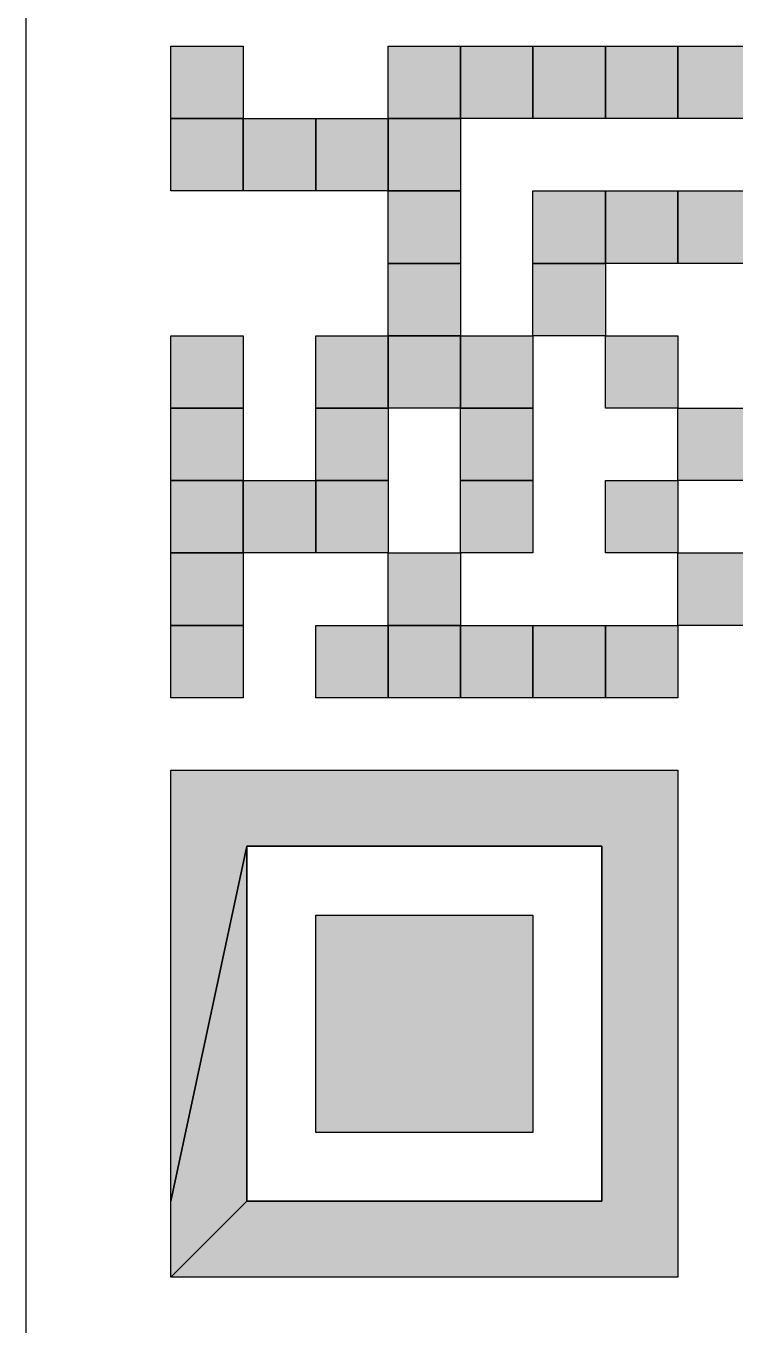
# Model space of a CAD drawing. Header units: millimetres. Extents: x 0 to 420, y 0 to 297.
# Drawn here: x 398.83 to 404.34, y 12.96 to 23.06 of the extents above; entities that cross this region are included whole.
import ezdxf

# ---------------------------------------------------------------- set-up
doc = ezdxf.new("R2010")
doc.units = ezdxf.units.MM
doc.header["$LTSCALE"] = 23.1
doc.layers.add('M0166-05-0001-00_DXF_FORMAT', color=7, linetype='CONTINUOUS')

# ---------------------------------------------------------------- blocks, each defined once
blk = doc.blocks.new('BLOCK_0_5_BL4', base_point=(406.988, 20.369))
at = {"layer": 'M0166-05-0001-00_DXF_FORMAT', "linetype": 'CONTINUOUS'}
for points in [[(403.892, 17.273), (403.892, 16.682), (403.892, 13.923), (403.892, 13.332), (403.301, 13.332), (400.543, 13.332), (399.952, 13.332), (400.543, 13.923), (401.514, 13.923), (403.014, 13.923), (403.301, 13.923), (403.301, 14.894), (403.301, 16.395), (403.301, 16.682), (402.33, 16.682), (400.83, 16.682), (400.543, 16.682), (399.952, 13.923), (399.952, 16.682), (399.952, 17.273), (400.543, 17.273), (403.301, 17.273)], [(400.543, 14.21), (400.543, 13.923), (399.952, 13.332), (399.952, 13.923), (400.543, 16.682), (400.543, 15.711)]]:
    blk.add_hatch(color=7, dxfattribs=at).paths.add_polyline_path(points)
at = {"layer": 'M0166-05-0001-00_DXF_FORMAT', "color": 7, "linetype": 'CONTINUOUS'}
for p, q in [((399.952, 22.902), (400.515, 22.902)), ((399.952, 22.339), (399.952, 22.902)), ((399.952, 22.339), (399.952, 22.902)), ((399.952, 22.902), (400.515, 22.902)), ((400.515, 22.902), (400.515, 22.339)), ((400.515, 22.902), (400.515, 22.339)), ((401.641, 22.902), (402.203, 22.902)), ((401.641, 22.339), (401.641, 22.902)), ((401.641, 22.339), (401.641, 22.902)), ((401.641, 22.902), (402.203, 22.902)), ((402.203, 22.902), (402.203, 22.339)), ((402.203, 22.902), (402.203, 22.339)), ((402.203, 22.902), (402.766, 22.902)), ((402.203, 22.339), (402.203, 22.902)), ((402.203, 22.339), (402.203, 22.902)), ((402.203, 22.902), (402.766, 22.902)), ((402.766, 22.902), (402.766, 22.339)), ((402.766, 22.902), (402.766, 22.339)), ((402.766, 22.902), (403.329, 22.902)), ((402.766, 22.339), (402.766, 22.902)), ((402.766, 22.339), (402.766, 22.902)), ((402.766, 22.902), (403.329, 22.902)), ((403.329, 22.902), (403.329, 22.339)), ((403.329, 22.902), (403.329, 22.339)), ((403.329, 22.902), (403.892, 22.902)), ((403.329, 22.339), (403.329, 22.902)), ((403.329, 22.339), (403.329, 22.902)), ((403.329, 22.902), (403.892, 22.902)), ((403.892, 22.902), (403.892, 22.339)), ((403.892, 22.902), (403.892, 22.339)), ((403.892, 22.902), (404.455, 22.902)), ((403.892, 22.339), (403.892, 22.902)), ((403.892, 22.339), (403.892, 22.902)), ((403.892, 22.902), (404.455, 22.902)), ((400.515, 22.339), (399.952, 22.339)), ((400.515, 22.339), (399.952, 22.339)), ((399.952, 22.339), (400.515, 22.339)), ((399.952, 21.776), (399.952, 22.339)), ((399.952, 21.776), (399.952, 22.339)), ((399.952, 22.339), (400.515, 22.339)), ((400.515, 22.339), (400.515, 21.776)), ((400.515, 22.339), (400.515, 21.776)), ((400.515, 22.339), (401.078, 22.339)), ((400.515, 21.776), (400.515, 22.339)), ((400.515, 21.776), (400.515, 22.339)), ((400.515, 22.339), (401.078, 22.339)), ((401.078, 22.339), (401.078, 21.776)), ((401.078, 22.339), (401.078, 21.776)), ((401.078, 22.339), (401.641, 22.339)), ((401.078, 21.776), (401.078, 22.339)), ((401.078, 21.776), (401.078, 22.339)), ((401.078, 22.339), (401.641, 22.339)), ((402.203, 22.339), (401.641, 22.339)), ((402.203, 22.339), (401.641, 22.339)), ((401.641, 22.339), (401.641, 21.776)), ((401.641, 22.339), (401.641, 21.776)), ((401.641, 22.339), (402.203, 22.339)), ((401.641, 21.776), (401.641, 22.339)), ((401.641, 21.776), (401.641, 22.339)), ((401.641, 22.339), (402.203, 22.339)), ((402.766, 22.339), (402.203, 22.339)), ((402.766, 22.339), (402.203, 22.339)), ((402.203, 22.339), (402.203, 21.776)), ((402.203, 22.339), (402.203, 21.776)), ((403.329, 22.339), (402.766, 22.339)), ((403.329, 22.339), (402.766, 22.339)), ((403.892, 22.339), (403.329, 22.339)), ((403.892, 22.339), (403.329, 22.339)), ((404.455, 22.339), (403.892, 22.339)), ((404.455, 22.339), (403.892, 22.339)), ((400.515, 21.776), (399.952, 21.776)), ((400.515, 21.776), (399.952, 21.776)), ((401.078, 21.776), (400.515, 21.776)), ((401.078, 21.776), (400.515, 21.776)), ((401.641, 21.776), (401.078, 21.776)), ((401.641, 21.776), (401.078, 21.776)), ((402.203, 21.776), (401.641, 21.776)), ((402.203, 21.776), (401.641, 21.776)), ((401.641, 21.776), (402.203, 21.776)), ((401.641, 21.213), (401.641, 21.776)), ((401.641, 21.213), (401.641, 21.776)), ((401.641, 21.776), (402.203, 21.776)), ((402.203, 21.776), (402.203, 21.213)), ((402.203, 21.776), (402.203, 21.213)), ((402.766, 21.776), (403.329, 21.776)), ((402.766, 21.213), (402.766, 21.776)), ((402.766, 21.213), (402.766, 21.776)), ((402.766, 21.776), (403.329, 21.776)), ((403.329, 21.776), (403.329, 21.213)), ((403.329, 21.776), (403.329, 21.213)), ((403.329, 21.776), (403.892, 21.776)), ((403.329, 21.213), (403.329, 21.776)), ((403.329, 21.213), (403.329, 21.776)), ((403.329, 21.776), (403.892, 21.776)), ((403.892, 21.776), (403.892, 21.213)), ((403.892, 21.776), (403.892, 21.213)), ((403.892, 21.776), (404.455, 21.776)), ((403.892, 21.213), (403.892, 21.776)), ((403.892, 21.213), (403.892, 21.776)), ((403.892, 21.776), (404.455, 21.776)), ((402.203, 21.213), (401.641, 21.213)), ((402.203, 21.213), (401.641, 21.213)), ((401.641, 21.213), (402.203, 21.213)), ((401.641, 20.65), (401.641, 21.213)), ((401.641, 20.65), (401.641, 21.213)), ((401.641, 21.213), (402.203, 21.213)), ((402.203, 21.213), (402.203, 20.65)), ((402.203, 21.213), (402.203, 20.65)), ((403.329, 21.213), (402.766, 21.213)), ((403.329, 21.213), (402.766, 21.213)), ((402.766, 21.213), (403.329, 21.213)), ((402.766, 20.65), (402.766, 21.213)), ((402.766, 20.65), (402.766, 21.213)), ((402.766, 21.213), (403.329, 21.213)), ((403.892, 21.213), (403.329, 21.213)), ((403.892, 21.213), (403.329, 21.213)), ((403.329, 21.213), (403.329, 20.65)), ((403.329, 21.213), (403.329, 20.65)), ((404.455, 21.213), (403.892, 21.213)), ((404.455, 21.213), (403.892, 21.213)), ((399.952, 20.65), (400.515, 20.65)), ((399.952, 20.088), (399.952, 20.65)), ((399.952, 20.088), (399.952, 20.65)), ((399.952, 20.65), (400.515, 20.65)), ((400.515, 20.65), (400.515, 20.088)), ((400.515, 20.65), (400.515, 20.088)), ((401.078, 20.65), (401.641, 20.65)), ((401.078, 20.088), (401.078, 20.65)), ((401.078, 20.088), (401.078, 20.65)), ((401.078, 20.65), (401.641, 20.65)), ((402.203, 20.65), (401.641, 20.65)), ((402.203, 20.65), (401.641, 20.65)), ((401.641, 20.65), (401.641, 20.088)), ((401.641, 20.65), (401.641, 20.088)), ((401.641, 20.65), (402.203, 20.65)), ((401.641, 20.088), (401.641, 20.65)), ((401.641, 20.088), (401.641, 20.65)), ((401.641, 20.65), (402.203, 20.65)), ((402.203, 20.65), (402.203, 20.088)), ((402.203, 20.65), (402.203, 20.088)), ((402.203, 20.65), (402.766, 20.65)), ((402.203, 20.088), (402.203, 20.65)), ((402.203, 20.088), (402.203, 20.65)), ((402.203, 20.65), (402.766, 20.65)), ((403.329, 20.65), (402.766, 20.65)), ((403.329, 20.65), (402.766, 20.65)), ((402.766, 20.65), (402.766, 20.088)), ((402.766, 20.65), (402.766, 20.088)), ((403.329, 20.65), (403.892, 20.65)), ((403.329, 20.088), (403.329, 20.65)), ((403.329, 20.088), (403.329, 20.65)), ((403.329, 20.65), (403.892, 20.65)), ((403.892, 20.65), (403.892, 20.088)), ((403.892, 20.65), (403.892, 20.088)), ((400.515, 20.088), (399.952, 20.088)), ((400.515, 20.088), (399.952, 20.088)), ((399.952, 20.088), (400.515, 20.088)), ((399.952, 19.525), (399.952, 20.088)), ((399.952, 19.525), (399.952, 20.088)), ((399.952, 20.088), (400.515, 20.088)), ((400.515, 20.088), (400.515, 19.525)), ((400.515, 20.088), (400.515, 19.525)), ((401.641, 20.088), (401.078, 20.088)), ((401.641, 20.088), (401.078, 20.088)), ((401.078, 20.088), (401.641, 20.088)), ((401.078, 19.525), (401.078, 20.088)), ((401.078, 19.525), (401.078, 20.088)), ((401.078, 20.088), (401.641, 20.088)), ((402.203, 20.088), (401.641, 20.088)), ((402.203, 20.088), (401.641, 20.088)), ((401.641, 20.088), (401.641, 19.525)), ((401.641, 20.088), (401.641, 19.525)), ((402.766, 20.088), (402.203, 20.088)), ((402.766, 20.088), (402.203, 20.088)), ((402.203, 20.088), (402.766, 20.088)), ((402.203, 19.525), (402.203, 20.088)), ((402.203, 19.525), (402.203, 20.088)), ((402.203, 20.088), (402.766, 20.088)), ((402.766, 20.088), (402.766, 19.525)), ((402.766, 20.088), (402.766, 19.525)), ((403.892, 20.088), (403.329, 20.088)), ((403.892, 20.088), (403.329, 20.088)), ((403.892, 20.088), (404.455, 20.088)), ((403.892, 19.525), (403.892, 20.088)), ((403.892, 19.525), (403.892, 20.088)), ((403.892, 20.088), (404.455, 20.088)), ((400.515, 19.525), (399.952, 19.525)), ((400.515, 19.525), (399.952, 19.525)), ((399.952, 19.525), (400.515, 19.525)), ((399.952, 18.962), (399.952, 19.525)), ((399.952, 18.962), (399.952, 19.525)), ((399.952, 19.525), (400.515, 19.525)), ((400.515, 19.525), (400.515, 18.962)), ((400.515, 19.525), (400.515, 18.962)), ((400.515, 19.525), (401.078, 19.525)), ((400.515, 18.962), (400.515, 19.525)), ((400.515, 18.962), (400.515, 19.525)), ((400.515, 19.525), (401.078, 19.525)), ((401.641, 19.525), (401.078, 19.525)), ((401.641, 19.525), (401.078, 19.525)), ((401.078, 19.525), (401.078, 18.962)), ((401.078, 19.525), (401.078, 18.962)), ((401.078, 19.525), (401.641, 19.525)), ((401.078, 18.962), (401.078, 19.525)), ((401.078, 18.962), (401.078, 19.525)), ((401.078, 19.525), (401.641, 19.525)), ((401.641, 19.525), (401.641, 18.962)), ((401.641, 19.525), (401.641, 18.962)), ((402.766, 19.525), (402.203, 19.525)), ((402.766, 19.525), (402.203, 19.525)), ((402.203, 19.525), (402.766, 19.525)), ((402.203, 18.962), (402.203, 19.525)), ((402.203, 18.962), (402.203, 19.525)), ((402.203, 19.525), (402.766, 19.525)), ((402.766, 19.525), (402.766, 18.962)), ((402.766, 19.525), (402.766, 18.962)), ((403.329, 19.525), (403.892, 19.525)), ((403.329, 18.962), (403.329, 19.525)), ((403.329, 18.962), (403.329, 19.525)), ((403.329, 19.525), (403.892, 19.525)), ((404.455, 19.525), (403.892, 19.525)), ((404.455, 19.525), (403.892, 19.525)), ((403.892, 19.525), (403.892, 18.962)), ((403.892, 19.525), (403.892, 18.962)), ((400.515, 18.962), (399.952, 18.962)), ((400.515, 18.962), (399.952, 18.962)), ((399.952, 18.962), (400.515, 18.962)), ((399.952, 18.399), (399.952, 18.962)), ((399.952, 18.399), (399.952, 18.962)), ((399.952, 18.962), (400.515, 18.962)), ((401.078, 18.962), (400.515, 18.962)), ((401.078, 18.962), (400.515, 18.962)), ((400.515, 18.962), (400.515, 18.399)), ((400.515, 18.962), (400.515, 18.399)), ((401.641, 18.962), (401.078, 18.962)), ((401.641, 18.962), (401.078, 18.962)), ((401.641, 18.962), (402.203, 18.962)), ((401.641, 18.399), (401.641, 18.962)), ((401.641, 18.399), (401.641, 18.962)), ((401.641, 18.962), (402.203, 18.962)), ((402.766, 18.962), (402.203, 18.962)), ((402.766, 18.962), (402.203, 18.962)), ((402.203, 18.962), (402.203, 18.399)), ((402.203, 18.962), (402.203, 18.399)), ((403.892, 18.962), (403.329, 18.962)), ((403.892, 18.962), (403.329, 18.962)), ((403.892, 18.962), (404.455, 18.962)), ((403.892, 18.399), (403.892, 18.962)), ((403.892, 18.399), (403.892, 18.962)), ((403.892, 18.962), (404.455, 18.962)), ((400.515, 18.399), (399.952, 18.399)), ((400.515, 18.399), (399.952, 18.399)), ((399.952, 18.399), (400.515, 18.399)), ((399.952, 17.836), (399.952, 18.399)), ((399.952, 17.836), (399.952, 18.399)), ((399.952, 18.399), (400.515, 18.399)), ((400.515, 18.399), (400.515, 17.836)), ((400.515, 18.399), (400.515, 17.836)), ((401.078, 18.399), (401.641, 18.399)), ((401.078, 17.836), (401.078, 18.399)), ((401.078, 17.836), (401.078, 18.399)), ((401.078, 18.399), (401.641, 18.399)), ((402.203, 18.399), (401.641, 18.399)), ((402.203, 18.399), (401.641, 18.399)), ((401.641, 18.399), (401.641, 17.836)), ((401.641, 18.399), (401.641, 17.836)), ((401.641, 18.399), (402.203, 18.399)), ((401.641, 17.836), (401.641, 18.399)), ((401.641, 17.836), (401.641, 18.399)), ((401.641, 18.399), (402.203, 18.399)), ((402.203, 18.399), (402.203, 17.836)), ((402.203, 18.399), (402.203, 17.836)), ((402.203, 18.399), (402.766, 18.399)), ((402.203, 17.836), (402.203, 18.399)), ((402.203, 17.836), (402.203, 18.399)), ((402.203, 18.399), (402.766, 18.399)), ((402.766, 18.399), (402.766, 17.836)), ((402.766, 18.399), (402.766, 17.836)), ((402.766, 18.399), (403.329, 18.399)), ((402.766, 17.836), (402.766, 18.399)), ((402.766, 17.836), (402.766, 18.399)), ((402.766, 18.399), (403.329, 18.399)), ((403.329, 18.399), (403.329, 17.836)), ((403.329, 18.399), (403.329, 17.836)), ((403.329, 18.399), (403.892, 18.399)), ((403.329, 17.836), (403.329, 18.399)), ((403.329, 17.836), (403.329, 18.399)), ((403.329, 18.399), (403.892, 18.399)), ((404.455, 18.399), (403.892, 18.399)), ((404.455, 18.399), (403.892, 18.399)), ((403.892, 18.399), (403.892, 17.836)), ((403.892, 18.399), (403.892, 17.836)), ((400.515, 17.836), (399.952, 17.836)), ((400.515, 17.836), (399.952, 17.836)), ((401.641, 17.836), (401.078, 17.836)), ((401.641, 17.836), (401.078, 17.836)), ((402.203, 17.836), (401.641, 17.836)), ((402.203, 17.836), (401.641, 17.836)), ((402.766, 17.836), (402.203, 17.836)), ((402.766, 17.836), (402.203, 17.836)), ((403.329, 17.836), (402.766, 17.836)), ((403.329, 17.836), (402.766, 17.836)), ((403.892, 17.836), (403.329, 17.836)), ((403.892, 17.836), (403.329, 17.836)), ((400.543, 16.682), (403.301, 16.682)), ((400.543, 13.923), (400.543, 16.682)), ((403.301, 16.682), (403.301, 13.923)), ((401.078, 16.147), (402.766, 16.147)), ((401.078, 14.458), (401.078, 16.147)), ((401.078, 14.458), (401.078, 16.147)), ((401.078, 16.147), (402.766, 16.147)), ((402.766, 16.147), (402.766, 14.458)), ((402.766, 16.147), (402.766, 14.458)), ((402.766, 14.458), (401.078, 14.458)), ((402.766, 14.458), (401.078, 14.458)), ((403.301, 13.923), (400.543, 13.923))]:
    blk.add_line(p, q, dxfattribs=at)
for points in [[(403.892, 17.273), (403.892, 16.682), (403.892, 13.923), (403.892, 13.332), (403.301, 13.332), (400.543, 13.332), (399.952, 13.332), (400.543, 13.923), (401.514, 13.923), (403.014, 13.923), (403.301, 13.923), (403.301, 14.894), (403.301, 16.395), (403.301, 16.682), (402.33, 16.682), (400.83, 16.682), (400.543, 16.682), (399.952, 13.923), (399.952, 16.682), (399.952, 17.273), (400.543, 17.273), (403.301, 17.273), (403.892, 17.273)], [(400.543, 14.21), (400.543, 13.923), (399.952, 13.332), (399.952, 13.923), (400.543, 16.682), (400.543, 15.711), (400.543, 14.21)]]:
    blk.add_lwpolyline(points, dxfattribs=at)
for points, knots in [([(403.301, 17.273), (403.301, 17.273), (400.543, 17.273), (400.543, 17.273), (400.543, 17.273), (399.952, 17.273), (399.952, 17.273), (399.952, 17.273), (399.952, 16.682), (399.952, 16.682), (399.952, 16.682), (399.952, 13.923), (399.952, 13.923), (399.952, 13.923), (399.952, 13.332), (399.952, 13.332), (399.952, 13.332), (400.543, 13.332), (400.543, 13.332), (400.543, 13.332), (403.301, 13.332), (403.301, 13.332), (403.301, 13.332), (403.892, 13.332), (403.892, 13.332), (403.892, 13.332), (403.892, 13.923), (403.892, 13.923), (403.892, 13.923), (403.892, 16.682), (403.892, 16.682), (403.892, 16.682), (403.892, 17.273), (403.892, 17.273), (403.892, 17.273), (403.301, 17.273), (403.301, 17.273)], [0, 0, 0, 0, 1, 1, 1, 2, 2, 2, 3, 3, 3, 4, 4, 4, 5, 5, 5, 6, 6, 6, 7, 7, 7, 8, 8, 8, 9, 9, 9, 10, 10, 10, 11, 11, 11, 12, 12, 12, 12]), ([(403.301, 17.273), (403.301, 17.273), (400.543, 17.273), (400.543, 17.273), (400.543, 17.273), (399.952, 17.273), (399.952, 17.273), (399.952, 17.273), (399.952, 16.682), (399.952, 16.682), (399.952, 16.682), (399.952, 13.923), (399.952, 13.923), (399.952, 13.923), (399.952, 13.332), (399.952, 13.332), (399.952, 13.332), (400.543, 13.332), (400.543, 13.332), (400.543, 13.332), (403.301, 13.332), (403.301, 13.332), (403.301, 13.332), (403.892, 13.332), (403.892, 13.332), (403.892, 13.332), (403.892, 13.923), (403.892, 13.923), (403.892, 13.923), (403.892, 16.682), (403.892, 16.682), (403.892, 16.682), (403.892, 17.273), (403.892, 17.273), (403.892, 17.273), (403.301, 17.273), (403.301, 17.273)], [0, 0, 0, 0, 1, 1, 1, 2, 2, 2, 3, 3, 3, 4, 4, 4, 5, 5, 5, 6, 6, 6, 7, 7, 7, 8, 8, 8, 9, 9, 9, 10, 10, 10, 11, 11, 11, 12, 12, 12, 12]), ([(403.301, 13.923), (403.301, 13.923), (400.543, 13.923), (400.543, 13.923), (400.543, 13.923), (400.543, 16.682), (400.543, 16.682), (400.543, 16.682), (403.301, 16.682), (403.301, 16.682), (403.301, 16.682), (403.301, 13.923), (403.301, 13.923)], [0, 0, 0, 0, 1, 1, 1, 2, 2, 2, 3, 3, 3, 4, 4, 4, 4]), ([(403.301, 13.923), (403.301, 13.923), (400.543, 13.923), (400.543, 13.923), (400.543, 13.923), (400.543, 16.682), (400.543, 16.682), (400.543, 16.682), (403.301, 16.682), (403.301, 16.682), (403.301, 16.682), (403.301, 13.923), (403.301, 13.923)], [0, 0, 0, 0, 1, 1, 1, 2, 2, 2, 3, 3, 3, 4, 4, 4, 4])]:
    blk.add_open_spline(points, degree=3, knots=knots, dxfattribs=at)
for points in [[(400.515, 22.902), (400.515, 22.339), (399.952, 22.902), (399.952, 22.339)], [(402.203, 22.902), (402.203, 22.339), (401.641, 22.902), (401.641, 22.339)], [(402.766, 22.902), (402.766, 22.339), (402.203, 22.902), (402.203, 22.339)], [(403.329, 22.902), (403.329, 22.339), (402.766, 22.902), (402.766, 22.339)], [(403.892, 22.902), (403.892, 22.339), (403.329, 22.902), (403.329, 22.339)], [(404.455, 22.902), (404.455, 22.339), (403.892, 22.902), (403.892, 22.339)], [(400.515, 22.339), (400.515, 21.776), (399.952, 22.339), (399.952, 21.776)], [(401.078, 22.339), (401.078, 21.776), (400.515, 22.339), (400.515, 21.776)], [(401.641, 22.339), (401.641, 21.776), (401.078, 22.339), (401.078, 21.776)], [(402.203, 22.339), (402.203, 21.776), (401.641, 22.339), (401.641, 21.776)], [(402.203, 21.776), (402.203, 21.213), (401.641, 21.776), (401.641, 21.213)], [(403.329, 21.776), (403.329, 21.213), (402.766, 21.776), (402.766, 21.213)], [(403.892, 21.776), (403.892, 21.213), (403.329, 21.776), (403.329, 21.213)], [(404.455, 21.776), (404.455, 21.213), (403.892, 21.776), (403.892, 21.213)], [(402.203, 21.213), (402.203, 20.65), (401.641, 21.213), (401.641, 20.65)], [(403.329, 21.213), (403.329, 20.65), (402.766, 21.213), (402.766, 20.65)], [(400.515, 20.65), (400.515, 20.088), (399.952, 20.65), (399.952, 20.088)], [(401.641, 20.65), (401.641, 20.088), (401.078, 20.65), (401.078, 20.088)], [(402.203, 20.65), (402.203, 20.088), (401.641, 20.65), (401.641, 20.088)], [(402.766, 20.65), (402.766, 20.088), (402.203, 20.65), (402.203, 20.088)], [(403.892, 20.65), (403.892, 20.088), (403.329, 20.65), (403.329, 20.088)], [(400.515, 20.088), (400.515, 19.525), (399.952, 20.088), (399.952, 19.525)], [(401.641, 20.088), (401.641, 19.525), (401.078, 20.088), (401.078, 19.525)], [(402.766, 20.088), (402.766, 19.525), (402.203, 20.088), (402.203, 19.525)], [(404.455, 20.088), (404.455, 19.525), (403.892, 20.088), (403.892, 19.525)], [(400.515, 19.525), (400.515, 18.962), (399.952, 19.525), (399.952, 18.962)], [(401.078, 19.525), (401.078, 18.962), (400.515, 19.525), (400.515, 18.962)], [(401.641, 19.525), (401.641, 18.962), (401.078, 19.525), (401.078, 18.962)], [(402.766, 19.525), (402.766, 18.962), (402.203, 19.525), (402.203, 18.962)], [(403.892, 19.525), (403.892, 18.962), (403.329, 19.525), (403.329, 18.962)], [(400.515, 18.962), (400.515, 18.399), (399.952, 18.962), (399.952, 18.399)], [(402.203, 18.962), (402.203, 18.399), (401.641, 18.962), (401.641, 18.399)], [(404.455, 18.962), (404.455, 18.399), (403.892, 18.962), (403.892, 18.399)], [(400.515, 18.399), (400.515, 17.836), (399.952, 18.399), (399.952, 17.836)], [(401.641, 18.399), (401.641, 17.836), (401.078, 18.399), (401.078, 17.836)], [(402.203, 18.399), (402.203, 17.836), (401.641, 18.399), (401.641, 17.836)], [(402.766, 18.399), (402.766, 17.836), (402.203, 18.399), (402.203, 17.836)], [(403.329, 18.399), (403.329, 17.836), (402.766, 18.399), (402.766, 17.836)], [(403.892, 18.399), (403.892, 17.836), (403.329, 18.399), (403.329, 17.836)], [(402.766, 16.147), (402.766, 14.458), (401.078, 16.147), (401.078, 14.458)]]:
    blk.add_solid(points, dxfattribs=at)

msp = doc.modelspace()

# ---------------------------------------------------------------- linework, layer by layer
at = {"layer": 'M0166-05-0001-00_DXF_FORMAT', "color": 7, "linetype": 'CONTINUOUS'}
msp.add_line((398.826, 12.206), (398.826, 28.532), dxfattribs=at)

# ---------------------------------------------------------------- block references
at = {"layer": 'M0166-05-0001-00_DXF_FORMAT', "color": 2, "linetype": 'CONTINUOUS'}
msp.add_blockref('BLOCK_0_5_BL4', (406.988, 20.369), dxfattribs=at)

doc.saveas('drawing.dxf')
